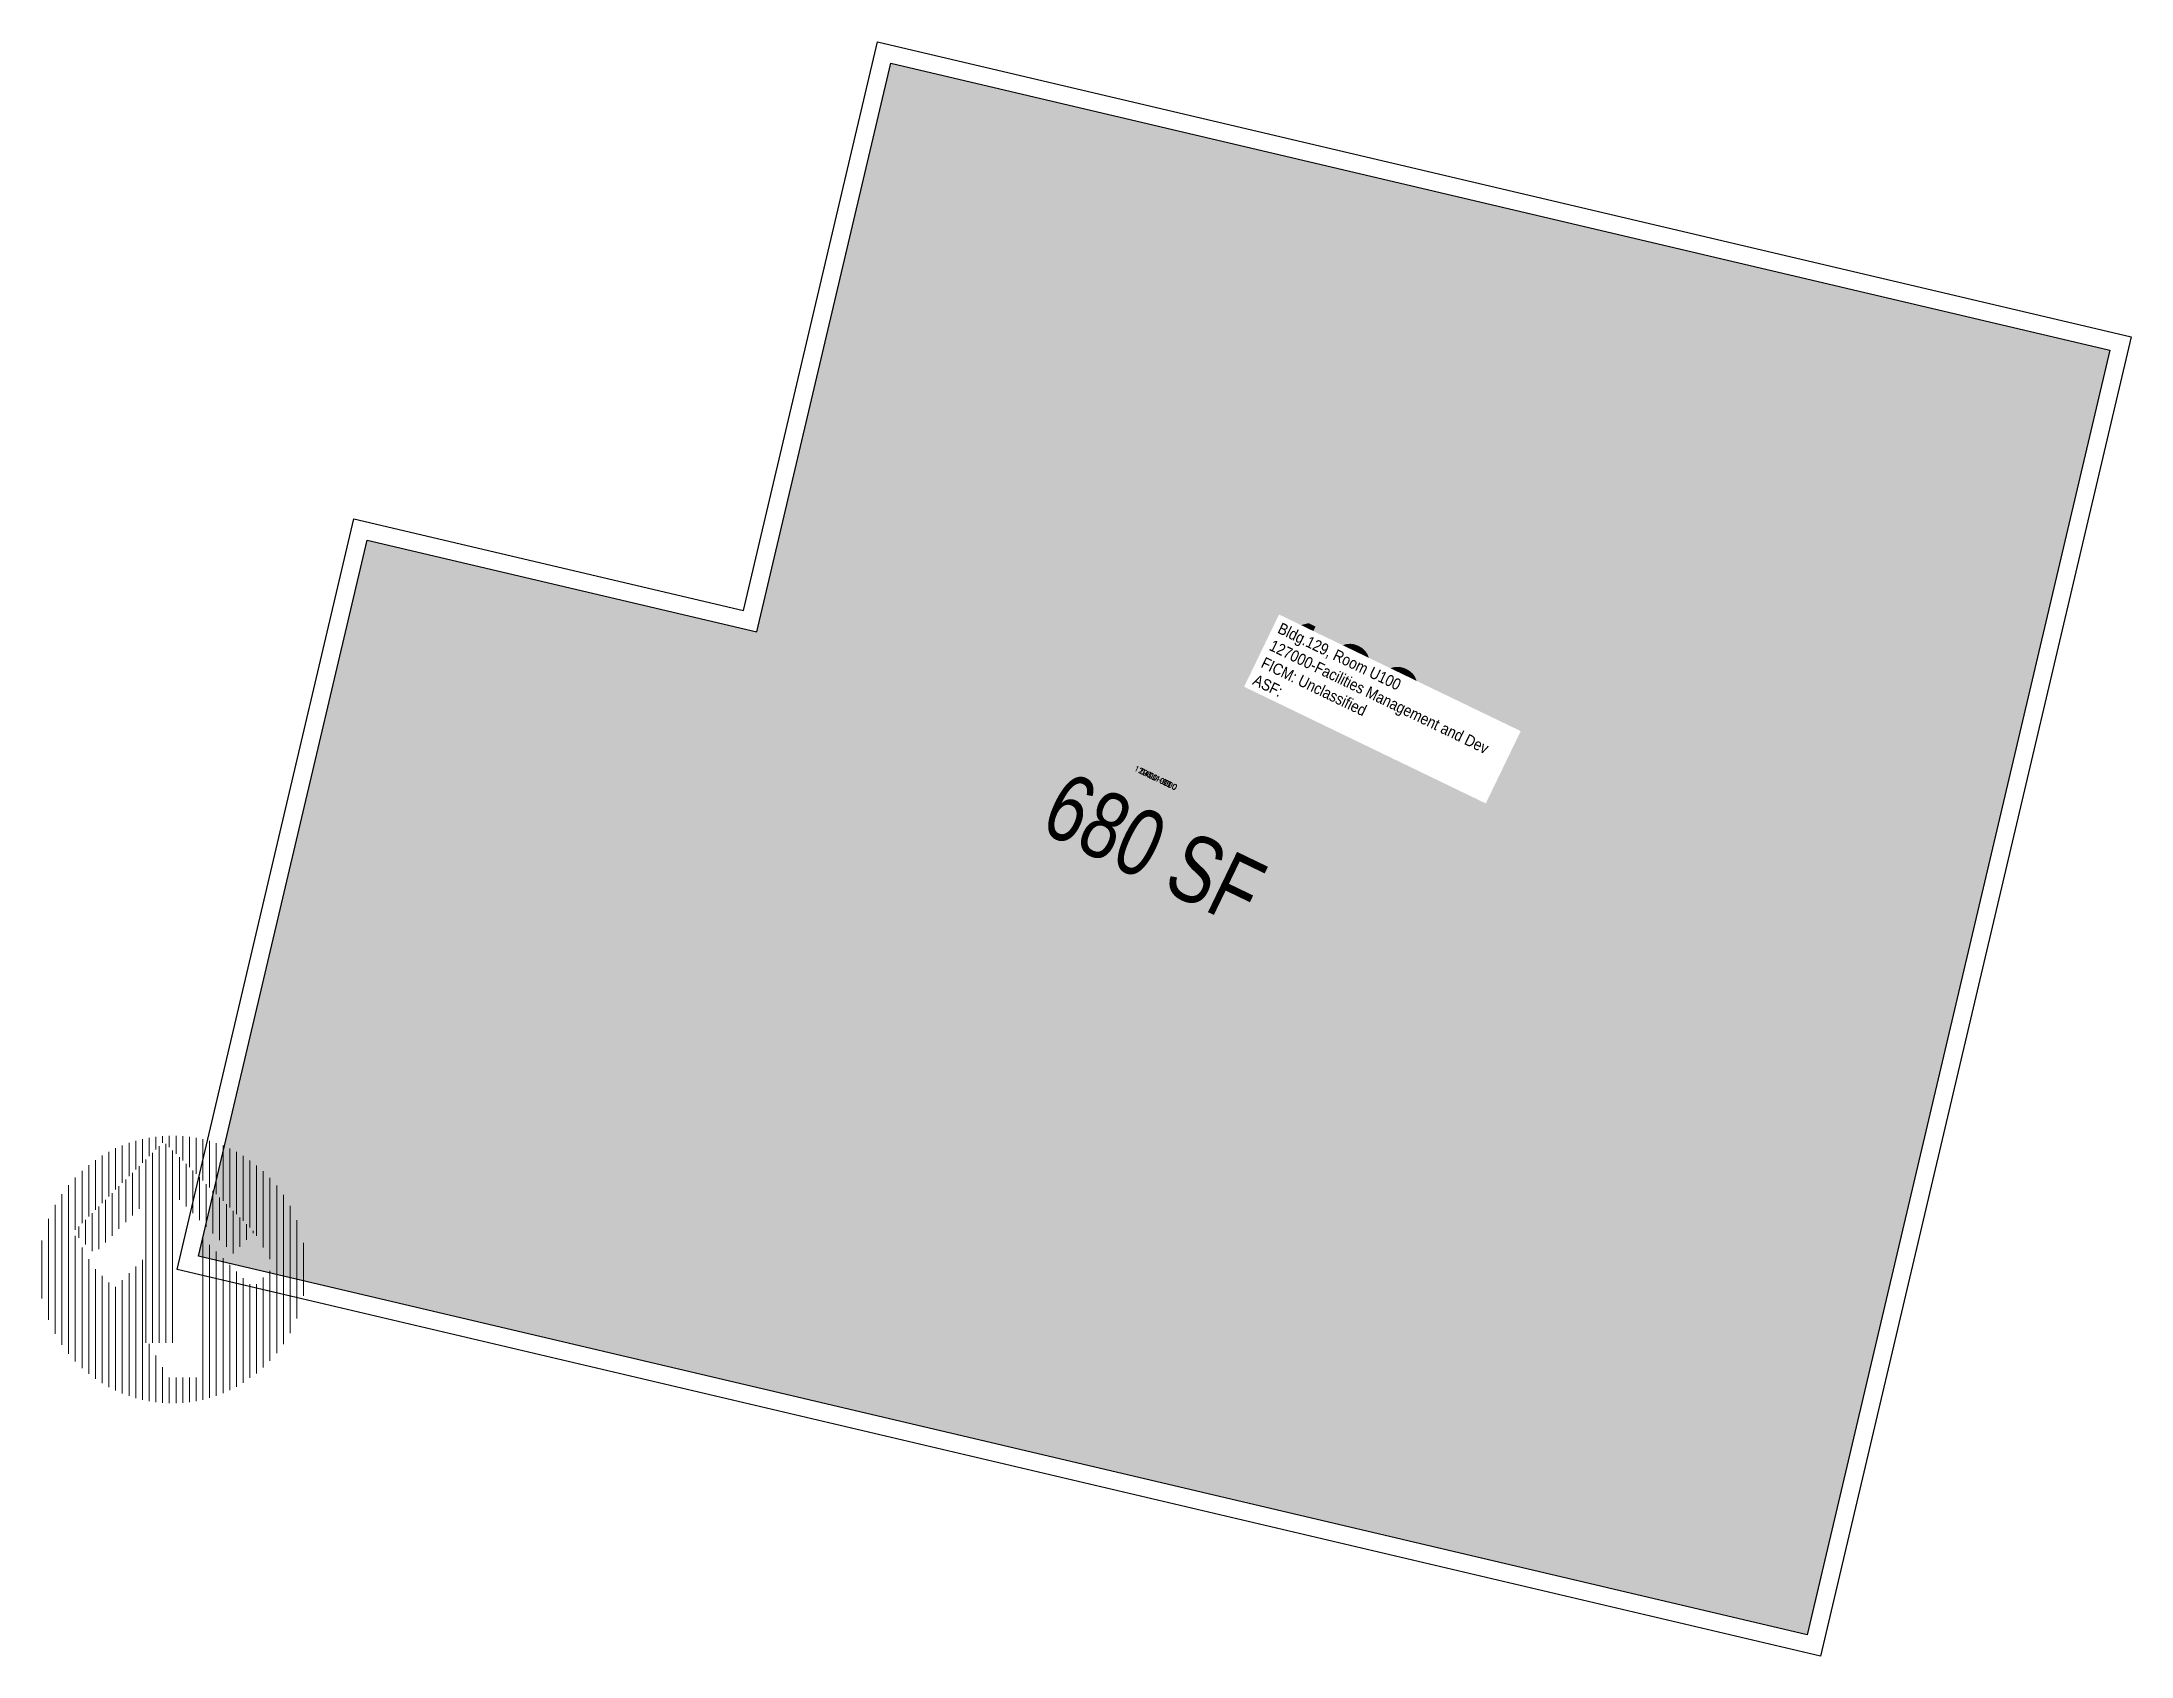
# Model space of a CAD drawing. Header units: inches. Extents: x 69241919 to 69242387, y 27667611 to 27667973.
import ezdxf
from ezdxf.enums import TextEntityAlignment as Align

# ---------------------------------------------------------------- set-up
doc = ezdxf.new("R2010")
doc.units = ezdxf.units.IN
doc.header["$MEASUREMENT"] = 0
for name, color, linetype in [('A-IDEN-RNUM', 7, 'Continuous'), ('A-IDEN-SNUM', 4, 'Continuous'), ('A-IDEN-VNUM', 4, 'Continuous'), ('A-WALL', 5, 'Continuous'), ('AREA-TEXT', 3, 'Continuous'), ('Rooms-Category-Color', 7, 'Continuous'), ('Rooms-College-Color', 7, 'Continuous'), ('Rooms-Department-Color', 7, 'Continuous'), ('Rooms-Division-Color', 7, 'Continuous'), ('Rooms-Information', 7, 'Continuous')]:
    doc.layers.add(name, color=color, linetype=linetype)
doc.styles.add('AREA', font='arial.ttf', dxfattribs={"width": 0.75, "height": 15})
doc.styles.add('CP_ROOMVNUMBER', font='arial.ttf', dxfattribs={"width": 0.85, "height": 0.075})
doc.styles.add('ROOMSNUMBER', font='TXT.SHX', dxfattribs={"height": 1})

# ---------------------------------------------------------------- blocks, each defined once
blk = doc.blocks.new('North Large')
at = {"color": 42, "linetype": 'ByBlock', "lineweight": 15, "true_color": 0xe08e00}
for p, q in [((-0.1347, 0.2612), (-0.1347, 0.3547)), ((-0.1159, 0.28), (-0.1159, 0.3606)), ((-0.0971, 0.2988), (-0.0971, 0.3654)), ((-0.0782, 0.3177), (-0.0782, 0.3692)), ((-0.0594, 0.3365), (-0.0594, 0.372)), ((-0.0406, 0.3553), (-0.0406, 0.3739)), ((-0.0312, -0.2059), (-0.0312, 0.3523)), ((-0.0218, 0.3428), (-0.0218, 0.3748)), ((-0.003, 0.324), (-0.003, 0.3748)), ((0.0158, 0.3052), (0.0158, 0.3738)), ((0.0346, 0.2864), (0.0346, 0.3719)), ((0.0534, 0.2676), (0.0534, 0.369)), ((0.0723, 0.2488), (0.0723, 0.3651)), ((0.0911, 0.23), (0.0911, 0.3602)), ((0.1099, 0.2111), (0.1099, 0.3542)), ((-0.2287, 0.1672), (-0.2287, 0.3067)), ((-0.2099, 0.186), (-0.2099, 0.3191)), ((-0.1911, 0.2048), (-0.1911, 0.33)), ((-0.1723, 0.2236), (-0.1723, 0.3395)), ((-0.1535, 0.2424), (-0.1535, 0.3477)), ((-0.0877, -0.2059), (-0.0877, 0.3082)), ((-0.0689, -0.2059), (-0.0689, 0.327)), ((-0.0501, -0.2059), (-0.0501, 0.3458)), ((-0.0124, -0.2059), (-0.0124, 0.3334)), ((0.0064, 0.1949), (0.0064, 0.3146)), ((0.0252, 0.1761), (0.0252, 0.2958)), ((0.1287, 0.1923), (0.1287, 0.3471)), ((0.1475, 0.1735), (0.1475, 0.3388)), ((0.1663, 0.1547), (0.1663, 0.3292)), ((0.1851, 0.1359), (0.1851, 0.3182)), ((0.2039, 0.1171), (0.2039, 0.3057)), ((-0.304, -0.2368), (-0.304, 0.2366)), ((-0.2852, 0.1107), (-0.2852, 0.258)), ((-0.2664, 0.1295), (-0.2664, 0.2765)), ((-0.2475, 0.1483), (-0.2475, 0.2926)), ((-0.1441, 0.1321), (-0.1441, 0.2518)), ((-0.1253, 0.1509), (-0.1253, 0.2706)), ((-0.1065, 0.1697), (-0.1065, 0.2894)), ((0.044, 0.1573), (0.044, 0.277)), ((0.0628, 0.1385), (0.0628, 0.2582)), ((0.0816, 0.1197), (0.0816, 0.2394)), ((0.2227, 0.0937), (0.2227, 0.2915)), ((0.2416, 0.061), (0.2416, 0.2752)), ((0.2604, 0.0283), (0.2604, 0.2565)), ((0.2792, -0.235), (0.2792, 0.2348)), ((-0.3416, -0.181), (-0.3416, 0.1808)), ((-0.3228, -0.2116), (-0.3228, 0.2114)), ((-0.2194, 0.0568), (-0.2194, 0.1765)), ((-0.2005, 0.0756), (-0.2005, 0.1953)), ((-0.1817, 0.0944), (-0.1817, 0.2142)), ((-0.1629, 0.1133), (-0.1629, 0.233)), ((0.1004, 0.1009), (0.1004, 0.2206)), ((0.1193, 0.0821), (0.1193, 0.2018)), ((0.1381, 0.0632), (0.1381, 0.183)), ((0.298, -0.2095), (0.298, 0.2093)), ((0.3168, -0.1783), (0.3168, 0.1782)), ((-0.3604, -0.1415), (-0.3604, 0.1414)), ((-0.2758, 0.0889), (-0.2758, 0.1201)), ((-0.257, 0.0701), (-0.257, 0.1389)), ((-0.2382, 0.0513), (-0.2382, 0.1577)), ((0.1569, 0.0449), (0.1569, 0.1641)), ((0.1757, 0.0637), (0.1757, 0.1453)), ((0.1945, 0.0825), (0.1945, 0.1265)), ((0.3356, -0.138), (0.3356, 0.1378)), ((-0.3792, -0.0813), (-0.3792, 0.0811)), ((-0.2852, -0.2582), (-0.2852, 0.0937)), ((-0.2664, -0.2767), (-0.2664, 0.061)), ((0.0723, -0.3652), (0.0723, 0.088)), ((0.0911, -0.3603), (0.0911, 0.0692)), ((0.2133, 0.1013), (0.2133, 0.1077)), ((0.3544, -0.0745), (0.3544, 0.0743)), ((-0.2475, -0.2928), (-0.2475, 0.0283)), ((-0.2287, -0.3069), (-0.2287, 0.0008)), ((-0.1159, -0.3607), (-0.1159, 0.0079)), ((-0.0971, -0.3656), (-0.0971, 0.0268)), ((0.1099, -0.3543), (0.1099, 0.0504)), ((0.1287, -0.3472), (0.1287, 0.0315)), ((0.1475, -0.3389), (0.1475, 0.0127)), ((-0.2099, -0.3193), (-0.2099, -0.018)), ((-0.1911, -0.3302), (-0.1911, -0.0369)), ((-0.1723, -0.3396), (-0.1723, -0.0485)), ((-0.1535, -0.3478), (-0.1535, -0.0297)), ((-0.1347, -0.3548), (-0.1347, -0.0109)), ((0.1663, -0.3294), (0.1663, -0.0061)), ((0.1851, -0.3184), (0.1851, -0.0249)), ((0.204, -0.3044), (0.204, -0.0416)), ((0.2227, -0.2916), (0.2227, -0.0416)), ((0.2416, -0.2753), (0.2416, -0.0228)), ((0.2604, -0.2567), (0.2604, -0.004)), ((-0.0782, -0.3694), (-0.0782, -0.2085)), ((-0.0594, -0.3722), (-0.0594, -0.2412)), ((-0.0406, -0.3741), (-0.0406, -0.2739)), ((-0.0218, -0.375), (-0.0218, -0.3026)), ((-0.003, -0.3749), (-0.003, -0.3026)), ((0.0158, -0.374), (0.0158, -0.3026)), ((0.0346, -0.372), (0.0346, -0.3026)), ((0.0534, -0.3691), (0.0534, -0.3026))]:
    blk.add_line(p, q, dxfattribs=at)

msp = doc.modelspace()

# ---------------------------------------------------------------- hatches: boundary and pattern name
at = {"layer": 'Rooms-Category-Color', "true_color": 0xadadad}
msp.add_hatch(color=253, dxfattribs=at).paths.add_polyline_path([(69241953.98, 27667701.09), (69241991.77, 27667861.68), (69242079.19, 27667841.1), (69242109.19, 27667968.64), (69242382.53, 27667904.27), (69242314.71, 27667616.18)])
at = {"layer": 'Rooms-College-Color', "true_color": 0xadadad}
msp.add_hatch(color=253, dxfattribs=at).paths.add_polyline_path([(69241953.98, 27667701.09), (69241991.77, 27667861.68), (69242079.19, 27667841.1), (69242109.19, 27667968.64), (69242382.53, 27667904.27), (69242314.71, 27667616.18)])
at = {"layer": 'Rooms-Department-Color', "true_color": 0xacacac}
msp.add_hatch(color=253, dxfattribs=at).paths.add_polyline_path([(69241953.98, 27667701.09), (69241991.77, 27667861.68), (69242079.19, 27667841.1), (69242109.19, 27667968.64), (69242382.53, 27667904.27), (69242314.71, 27667616.18)])
at = {"layer": 'Rooms-Division-Color', "true_color": 0xadadad}
msp.add_hatch(color=253, dxfattribs=at).paths.add_polyline_path([(69241953.98, 27667701.09), (69241991.77, 27667861.68), (69242079.19, 27667841.1), (69242109.19, 27667968.64), (69242382.53, 27667904.27), (69242314.71, 27667616.18)])

# ---------------------------------------------------------------- linework, layer by layer
at = {"layer": 'A-WALL'}
for points in [[(69241949.17, 27667698.12), (69241988.79, 27667866.49), (69242076.21, 27667845.91), (69242106.21, 27667973.45), (69242387.34, 27667907.25), (69242317.69, 27667611.37)], [(69241953.98, 27667701.09), (69241991.77, 27667861.68), (69242079.19, 27667841.1), (69242109.19, 27667968.64), (69242382.53, 27667904.27), (69242314.71, 27667616.18)]]:
    msp.add_lwpolyline(points, close=True, dxfattribs=at)

# ---------------------------------------------------------------- block references
at = {"layer": 'Defpoints', "xscale": 79.99999999999999, "yscale": 79.99999999999999, "zscale": 79.99999999999999}
msp.add_blockref('North Large', (69241949.17, 27667698.12), dxfattribs=at)

# ---------------------------------------------------------------- texts
at = {"layer": 'A-IDEN-RNUM', "style": 'ROOMSNUMBER'}
msp.add_text('0100-00', height=1.2, rotation=334.23, dxfattribs=at).set_placement((69242168.6, 27667808.37), align=Align.MIDDLE)
at = {"layer": 'A-IDEN-SNUM', "style": 'ROOMSNUMBER'}
msp.add_text('1290U10000', height=1.2, rotation=334.23, dxfattribs=at).set_placement((69242168.6, 27667808.37), align=Align.MIDDLE)
at = {"layer": 'A-IDEN-VNUM', "style": 'CP_ROOMVNUMBER', "width": 0.85}
msp.add_text('100', height=18, rotation=334.2279, dxfattribs=at).set_placement((69242210.05, 27667829.61), align=Align.MIDDLE)
at = {"layer": 'AREA-TEXT', "style": 'AREA', "width": 0.75}
msp.add_text('680 SF', height=15, rotation=334.23, dxfattribs=at).set_placement((69242168.26, 27667792.41), align=Align.MIDDLE_CENTER)

# ---------------------------------------------------------------- next in the draw order: texts
at = {"layer": 'Rooms-Information', "insert": (69242190.13, 27667829.36), "char_height": 2.5714, "width": 57.6, "attachment_point": 7, "rotation": 334.2279, "style": 'CP_ROOMVNUMBER', "bg_fill": 3, "box_fill_scale": 1.5, "bg_fill_color": 256, "bg_fill_true_color": 13158600, "bg_fill_transparency": 0}
msp.add_mtext('Bldg.129, Room U100^M^J127000-Facilities Management and Dev^M^JFICM: Unclassified^M^JASF: ', dxfattribs=at)

doc.saveas('drawing.dxf')
